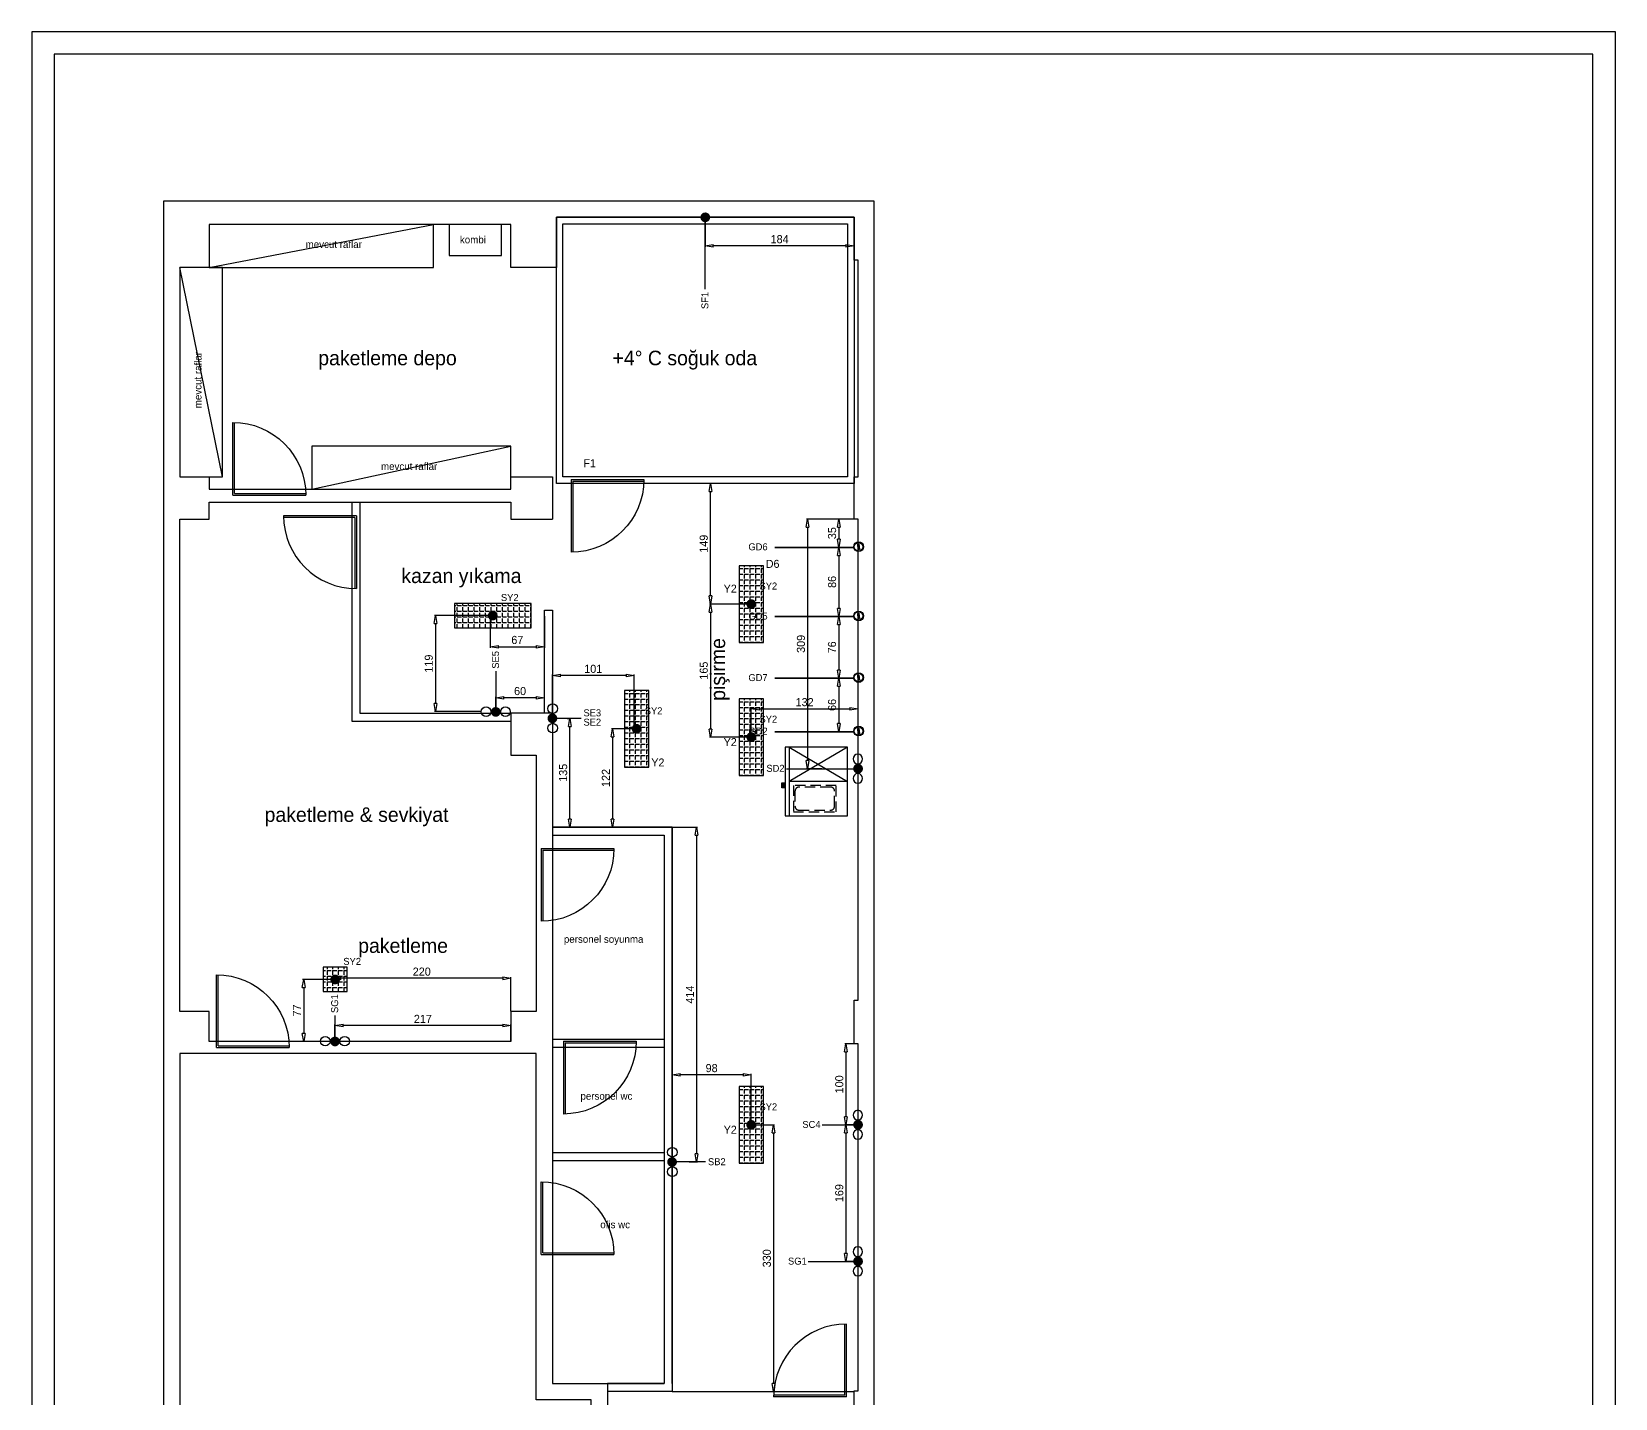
# Model space of a CAD drawing. Header units: millimetres. Extents: x 4954 to 12946, y -2245 to 525.
# Drawn here: x 9570 to 11528, y -1165 to 525 of the extents above; entities that cross this region are included whole.
import ezdxf

# ---------------------------------------------------------------- set-up
doc = ezdxf.new("R2010")
doc.units = ezdxf.units.MM
doc.linetypes.add('DASHDOT', pattern=[25.4, 12.7, -6.35, 0, -6.35])
doc.linetypes.add('HIDDENX2', pattern=[19.05, 12.7, -6.35])
doc.layers.add('ELK', color=1, linetype='Continuous', lineweight=35)
doc.layers.add('GAZ', color=200, linetype='Continuous', lineweight=25)
for name, color, linetype in [('kapı ABD', 55, 'Continuous'), ('Kıtc-002 Çizgi', 7, 'Continuous'), ('MUTFAKEKİPMAN', 1, 'Continuous'), ('S2000-019 Su Tes İşaretler', 5, 'Continuous'), ('S2000-024 Gaz Tes İşaretler', 3, 'Continuous'), ('SIH', 4, 'Continuous'), ('SU', 152, 'Continuous'), ('wall', 4, 'Continuous')]:
    doc.layers.add(name, color=color, linetype=linetype)
doc.styles.get("Standard").update_dxf_attribs({"font": 'stylu.ttf', "height": 10})
doc.styles.add('TAKSİM', font='GOTHIC.TTF', dxfattribs={"height": 20})
doc.dimstyles.new('ISO-25', dxfattribs={"dimtxt": 2.5, "dimasz": 5, "dimexe": 1.25, "dimexo": 0.625, "dimtad": 1, "dimdec": 0, "dimtxsty": 'Standard', "dimblk": 'ARCHTICK', "dimcen": 2.5, "dimclrd": 256, "dimclre": 256, "dimclrt": 256, "dimadec": 0, "dimazin": 0, "dimtfac": 1, "dimtdec": 0, "dimtmove": 0, "dimatfit": 3, "dimldrblk": 'ARCHTICK', "dimfxl": 1, "dimlwd": -1, "dimlwe": -1, "dimarcsym": 0})

# ---------------------------------------------------------------- blocks, each defined once
blk = doc.blocks.new('rtyjjkw5')
at = {"layer": 'kapı ABD', "color": 7}
for p, q in [((-2, 2), (-2, 90)), ((0, 0), (0, 90)), ((-2, 2), (-90, 2)), ((0, 0), (-90, 0))]:
    blk.add_line(p, q, dxfattribs=at)
blk.add_arc((0, 0), 90, 90, 180, dxfattribs=at)
blk = doc.blocks.new('A$C7E7D3E18')
at = {"layer": 'SIH', "linetype": 'Continuous', "const_width": 6}
blk.add_lwpolyline([(3, 6, 1), (9, 6, 1)], format="xyb", close=True, dxfattribs=at)
blk = doc.blocks.new('A$C6E87713E')
at = {"layer": 'S2000-019 Su Tes İşaretler'}
for centre in [(5.9, 6.3), (29.9, 6.3)]:
    blk.add_circle(centre, 5.89, dxfattribs=at)
blk.add_blockref('A$C7E7D3E18', (11.9, 0))
blk = doc.blocks.new('A$C45BD7F52')
at = {"layer": 'S2000-024 Gaz Tes İşaretler'}
h = blk.add_hatch(color=256, dxfattribs=at)
h.paths.add_polyline_path([(8, 4, 1), (0, 4, 1)])
h.paths.add_polyline_path([(7.5, 4, 1), (0.5, 4, 1)], flags=16)
for radius in [4, 3.5]:
    blk.add_circle((4, 4), radius, dxfattribs=at)
blk = doc.blocks.new('A$C73223F6F')
at = {"layer": 'GAZ'}
blk.add_hatch(color=256, dxfattribs=at).paths.add_polyline_path([(2.6, 6.8), (2.6, 5.4), (9.4, 5.2), (9.4, 6.6)])
blk.add_lwpolyline([(2.6, 6.8), (9.4, 6.6), (9.4, 5.2), (2.6, 5.4)], close=True, dxfattribs=at)
at = {"layer": 'GAZ', "xscale": 1.499999999995655, "yscale": 1.499999999995655, "zscale": 1.499999999995655, "rotation": 358.3670394844737}
blk.add_blockref('A$C45BD7F52', (-0.2, 0.2), dxfattribs=at)
blk = doc.blocks.new('_ClosedBlank')
at = {"color": 0, "linetype": 'ByBlock', "lineweight": -2}
for p, q in [((-1, 0.17), (0, 0)), ((-1, 0.17), (-1, -0.17)), ((0, 0), (-1, -0.17))]:
    blk.add_line(p, q, dxfattribs=at)
blk = doc.blocks.new('*D40')
at = {"transparency": 16777216}
for p, q in [((10402.9, 295.1), (10402.9, 259.1)), ((10586.9, 295.1), (10586.9, 259.1)), ((10576.9, 260.4), (10412.9, 260.4))]:
    blk.add_line(p, q, dxfattribs=at)
at = {"layer": 'Defpoints', "color": 0, "transparency": 16777216}
for p in [(10402.9, 295.7), (10586.9, 295.7), (10402.9, 260.4)]:
    blk.add_point(p, dxfattribs=at)
at = {"transparency": 16777216, "xscale": 10, "yscale": 10, "zscale": 10, "rotation": 180}
blk.add_blockref('_ClosedBlank', (10402.9, 260.4), dxfattribs=at)
at = {"transparency": 16777216, "xscale": 10, "yscale": 10, "zscale": 10}
blk.add_blockref('_ClosedBlank', (10586.9, 260.4), dxfattribs=at)
at = {"transparency": 16777216, "insert": (10494.9, 268.6), "char_height": 10, "attachment_point": 5}
blk.add_mtext('184', dxfattribs=at)
blk = doc.blocks.new('*D41')
at = {"transparency": 16777216}
for p, q in [((9945, -722.7), (9945, -702.5)), ((10152.4, -703.7), (9955, -703.7)), ((10162.4, -722.7), (10162.4, -702.5))]:
    blk.add_line(p, q, dxfattribs=at)
at = {"layer": 'Defpoints', "color": 0, "transparency": 16777216}
for p in [(9945, -703.7), (9945, -723.3), (10162.4, -723.3)]:
    blk.add_point(p, dxfattribs=at)
at = {"transparency": 16777216, "xscale": 10, "yscale": 10, "zscale": 10, "rotation": 180}
blk.add_blockref('_ClosedBlank', (9945, -703.7), dxfattribs=at)
at = {"transparency": 16777216, "xscale": 10, "yscale": 10, "zscale": 10}
blk.add_blockref('_ClosedBlank', (10162.4, -703.7), dxfattribs=at)
at = {"transparency": 16777216, "insert": (10053.7, -695.4), "char_height": 10, "attachment_point": 5}
blk.add_mtext('217', dxfattribs=at)
blk = doc.blocks.new('*D42')
at = {"transparency": 16777216}
for p, q in [((9942.2, -646), (9942.2, -643.9)), ((10152.4, -645.2), (9952.2, -645.2)), ((10162.4, -685.7), (10162.4, -643.9))]:
    blk.add_line(p, q, dxfattribs=at)
at = {"layer": 'Defpoints', "color": 0, "transparency": 16777216}
for p in [(9942.2, -645.2), (9942.2, -646.6), (10162.4, -686.3)]:
    blk.add_point(p, dxfattribs=at)
at = {"transparency": 16777216, "xscale": 10, "yscale": 10, "zscale": 10, "rotation": 180}
blk.add_blockref('_ClosedBlank', (9942.2, -645.2), dxfattribs=at)
at = {"transparency": 16777216, "xscale": 10, "yscale": 10, "zscale": 10}
blk.add_blockref('_ClosedBlank', (10162.4, -645.2), dxfattribs=at)
at = {"transparency": 16777216, "insert": (10052.3, -637), "char_height": 10, "attachment_point": 5}
blk.add_mtext('220', dxfattribs=at)
blk = doc.blocks.new('*D43')
at = {"transparency": 16777216}
for p, q in [((9941.5, -646.6), (9905, -646.6)), ((9906.3, -656.6), (9906.3, -713.3)), ((9944.4, -723.3), (9905, -723.3))]:
    blk.add_line(p, q, dxfattribs=at)
at = {"layer": 'Defpoints', "color": 0, "transparency": 16777216}
for p in [(9942.2, -646.6), (9906.3, -723.3), (9945, -723.3)]:
    blk.add_point(p, dxfattribs=at)
at = {"transparency": 16777216, "xscale": 10, "yscale": 10, "zscale": 10}
for p, rotation in [((9906.3, -646.6), 90), ((9906.3, -723.3), 270)]:
    blk.add_blockref('_ClosedBlank', p, dxfattribs=dict(at, rotation=rotation))
at = {"transparency": 16777216, "insert": (9897.9, -685), "char_height": 10, "attachment_point": 5, "rotation": 90}
blk.add_mtext('77', dxfattribs=at)
blk = doc.blocks.new('*D44')
at = {"transparency": 16777216}
for p, q in [((10143.9, -312.2), (10143.9, -297.1)), ((10193.9, -298.4), (10153.9, -298.4)), ((10203.9, -316.7), (10203.9, -297.1))]:
    blk.add_line(p, q, dxfattribs=at)
at = {"layer": 'Defpoints', "color": 0, "transparency": 16777216}
for p in [(10143.9, -298.4), (10143.9, -312.8), (10203.9, -317.3)]:
    blk.add_point(p, dxfattribs=at)
at = {"transparency": 16777216, "xscale": 10, "yscale": 10, "zscale": 10, "rotation": 180}
blk.add_blockref('_ClosedBlank', (10143.9, -298.4), dxfattribs=at)
at = {"transparency": 16777216, "xscale": 10, "yscale": 10, "zscale": 10}
blk.add_blockref('_ClosedBlank', (10203.9, -298.4), dxfattribs=at)
at = {"transparency": 16777216, "insert": (10173.9, -290.1), "char_height": 10, "attachment_point": 5}
blk.add_mtext('60', dxfattribs=at)
blk = doc.blocks.new('*D45')
at = {"transparency": 16777216}
for p, q in [((10137.1, -197.3), (10137.1, -236.5)), ((10203.9, -197.3), (10203.9, -236.5)), ((10147.1, -235.2), (10193.9, -235.2))]:
    blk.add_line(p, q, dxfattribs=at)
at = {"layer": 'Defpoints', "color": 0, "transparency": 16777216}
for p in [(10137.1, -196.7), (10203.9, -196.7), (10203.9, -235.2)]:
    blk.add_point(p, dxfattribs=at)
at = {"transparency": 16777216, "xscale": 10, "yscale": 10, "zscale": 10, "rotation": 180}
blk.add_blockref('_ClosedBlank', (10137.1, -235.2), dxfattribs=at)
at = {"transparency": 16777216, "xscale": 10, "yscale": 10, "zscale": 10}
blk.add_blockref('_ClosedBlank', (10203.9, -235.2), dxfattribs=at)
at = {"transparency": 16777216, "insert": (10170.5, -226.9), "char_height": 10, "attachment_point": 5}
blk.add_mtext('67', dxfattribs=at)
blk = doc.blocks.new('*D46')
at = {"transparency": 16777216}
for p, q in [((10139.4, -196.7), (10067.9, -196.7)), ((10069.2, -206.7), (10069.2, -305.5)), ((10125.3, -315.5), (10067.9, -315.5))]:
    blk.add_line(p, q, dxfattribs=at)
at = {"layer": 'Defpoints', "color": 0, "transparency": 16777216}
for p in [(10140.1, -196.7), (10069.2, -315.5), (10125.9, -315.5)]:
    blk.add_point(p, dxfattribs=at)
at = {"transparency": 16777216, "xscale": 10, "yscale": 10, "zscale": 10}
for p, rotation in [((10069.2, -196.7), 90), ((10069.2, -315.5), 270)]:
    blk.add_blockref('_ClosedBlank', p, dxfattribs=dict(at, rotation=rotation))
at = {"transparency": 16777216, "insert": (10061, -256.1), "char_height": 10, "attachment_point": 5, "rotation": 90}
blk.add_mtext('119', dxfattribs=at)
blk = doc.blocks.new('*D47')
at = {"transparency": 16777216}
for p, q in [((10232.3, -323.8), (10236.7, -323.8)), ((10235.4, -448.3), (10235.4, -333.8)), ((10214.5, -458.3), (10236.7, -458.3))]:
    blk.add_line(p, q, dxfattribs=at)
at = {"layer": 'Defpoints', "color": 0, "transparency": 16777216}
for p in [(10231.6, -323.8), (10235.4, -323.8), (10213.9, -458.3)]:
    blk.add_point(p, dxfattribs=at)
at = {"transparency": 16777216, "xscale": 10, "yscale": 10, "zscale": 10}
for p, rotation in [((10235.4, -323.8), 90), ((10235.4, -458.3), 270)]:
    blk.add_blockref('_ClosedBlank', p, dxfattribs=dict(at, rotation=rotation))
at = {"transparency": 16777216, "insert": (10227.2, -391.1), "char_height": 10, "attachment_point": 5, "rotation": 90}
blk.add_mtext('135', dxfattribs=at)
blk = doc.blocks.new('*D48')
at = {"transparency": 16777216}
for p, q in [((10317.4, -336.7), (10286.8, -336.7)), ((10288.1, -346.7), (10288.1, -448.3)), ((10317.4, -458.3), (10286.8, -458.3))]:
    blk.add_line(p, q, dxfattribs=at)
at = {"layer": 'Defpoints', "color": 0, "transparency": 16777216}
for p in [(10318, -336.7), (10288.1, -458.3), (10318, -458.3)]:
    blk.add_point(p, dxfattribs=at)
at = {"transparency": 16777216, "xscale": 10, "yscale": 10, "zscale": 10}
for p, rotation in [((10288.1, -336.7), 90), ((10288.1, -458.3), 270)]:
    blk.add_blockref('_ClosedBlank', p, dxfattribs=dict(at, rotation=rotation))
at = {"transparency": 16777216, "insert": (10280, -397.5), "char_height": 10, "attachment_point": 5, "rotation": 90}
blk.add_mtext('122', dxfattribs=at)
blk = doc.blocks.new('*D49')
at = {"transparency": 16777216}
for p, q in [((10213.9, -316.7), (10213.9, -269.5)), ((10305, -270.8), (10223.9, -270.8)), ((10315, -336.1), (10315, -269.5))]:
    blk.add_line(p, q, dxfattribs=at)
at = {"layer": 'Defpoints', "color": 0, "transparency": 16777216}
for p in [(10213.9, -270.8), (10213.9, -317.3), (10315, -336.7)]:
    blk.add_point(p, dxfattribs=at)
at = {"transparency": 16777216, "xscale": 10, "yscale": 10, "zscale": 10, "rotation": 180}
blk.add_blockref('_ClosedBlank', (10213.9, -270.8), dxfattribs=at)
at = {"transparency": 16777216, "xscale": 10, "yscale": 10, "zscale": 10}
blk.add_blockref('_ClosedBlank', (10315, -270.8), dxfattribs=at)
at = {"transparency": 16777216, "insert": (10264.4, -262.6), "char_height": 10, "attachment_point": 5}
blk.add_mtext('101', dxfattribs=at)
blk = doc.blocks.new('*D50')
at = {"transparency": 16777216}
for p, q in [((10591.2, -77.3), (10566.8, -77.3)), ((10568, -87.3), (10568, -102.4)), ((10585.9, -112.4), (10566.8, -112.4))]:
    blk.add_line(p, q, dxfattribs=at)
at = {"layer": 'Defpoints', "color": 0, "transparency": 16777216}
for p in [(10591.9, -77.3), (10568, -112.4), (10586.6, -112.4)]:
    blk.add_point(p, dxfattribs=at)
at = {"transparency": 16777216, "xscale": 10, "yscale": 10, "zscale": 10}
for p, rotation in [((10568, -77.3), 90), ((10568, -112.4), 270)]:
    blk.add_blockref('_ClosedBlank', p, dxfattribs=dict(at, rotation=rotation))
at = {"transparency": 16777216, "insert": (10559.8, -94.8), "char_height": 10, "attachment_point": 5, "rotation": 90}
blk.add_mtext('35', dxfattribs=at)
blk = doc.blocks.new('*D51')
at = {"transparency": 16777216}
for p, q in [((10585.9, -112.4), (10566.8, -112.4)), ((10568, -122.4), (10568, -187.9)), ((10585.9, -197.9), (10566.8, -197.9))]:
    blk.add_line(p, q, dxfattribs=at)
at = {"layer": 'Defpoints', "color": 0, "transparency": 16777216}
for p in [(10586.6, -112.4), (10568, -197.9), (10586.6, -197.9)]:
    blk.add_point(p, dxfattribs=at)
at = {"transparency": 16777216, "xscale": 10, "yscale": 10, "zscale": 10}
for p, rotation in [((10568, -112.4), 90), ((10568, -197.9), 270)]:
    blk.add_blockref('_ClosedBlank', p, dxfattribs=dict(at, rotation=rotation))
at = {"transparency": 16777216, "insert": (10559.8, -155.1), "char_height": 10, "attachment_point": 5, "rotation": 90}
blk.add_mtext('86', dxfattribs=at)
blk = doc.blocks.new('*D52')
at = {"transparency": 16777216}
for p, q in [((10585.9, -197.9), (10566.8, -197.9)), ((10568, -207.9), (10568, -264.1)), ((10575.7, -274.1), (10566.8, -274.1))]:
    blk.add_line(p, q, dxfattribs=at)
at = {"layer": 'Defpoints', "color": 0, "transparency": 16777216}
for p in [(10586.6, -197.9), (10568, -274.1), (10576.3, -274.1)]:
    blk.add_point(p, dxfattribs=at)
at = {"transparency": 16777216, "xscale": 10, "yscale": 10, "zscale": 10}
for p, rotation in [((10568, -197.9), 90), ((10568, -274.1), 270)]:
    blk.add_blockref('_ClosedBlank', p, dxfattribs=dict(at, rotation=rotation))
at = {"transparency": 16777216, "insert": (10559.7, -236), "char_height": 10, "attachment_point": 5, "rotation": 90}
blk.add_mtext('76', dxfattribs=at)
blk = doc.blocks.new('*D53')
at = {"transparency": 16777216}
for p, q in [((10575.7, -274.1), (10566.8, -274.1)), ((10568, -284.1), (10568, -330.3)), ((10585.9, -340.3), (10566.8, -340.3))]:
    blk.add_line(p, q, dxfattribs=at)
at = {"layer": 'Defpoints', "color": 0, "transparency": 16777216}
for p in [(10576.3, -274.1), (10568, -340.3), (10586.6, -340.3)]:
    blk.add_point(p, dxfattribs=at)
at = {"transparency": 16777216, "xscale": 10, "yscale": 10, "zscale": 10}
for p, rotation in [((10568, -274.1), 90), ((10568, -340.3), 270)]:
    blk.add_blockref('_ClosedBlank', p, dxfattribs=dict(at, rotation=rotation))
at = {"transparency": 16777216, "insert": (10559.8, -307.2), "char_height": 10, "attachment_point": 5, "rotation": 90}
blk.add_mtext('66', dxfattribs=at)
blk = doc.blocks.new('*D54')
at = {"transparency": 16777216}
for p, q in [((10586.2, -77.3), (10528.2, -77.3)), ((10529.5, -87.3), (10529.5, -376)), ((10546.9, -386), (10528.2, -386))]:
    blk.add_line(p, q, dxfattribs=at)
at = {"layer": 'Defpoints', "color": 0, "transparency": 16777216}
for p in [(10586.9, -77.3), (10529.5, -386), (10547.5, -386)]:
    blk.add_point(p, dxfattribs=at)
at = {"transparency": 16777216, "xscale": 10, "yscale": 10, "zscale": 10}
for p, rotation in [((10529.5, -77.3), 90), ((10529.5, -386), 270)]:
    blk.add_blockref('_ClosedBlank', p, dxfattribs=dict(at, rotation=rotation))
at = {"transparency": 16777216, "insert": (10521.3, -231.7), "char_height": 10, "attachment_point": 5, "rotation": 90}
blk.add_mtext('309', dxfattribs=at)
blk = doc.blocks.new('*D55')
at = {"transparency": 16777216}
for p, q in [((10591.2, -726.3), (10575.6, -726.3)), ((10576.8, -736.3), (10576.8, -816.3)), ((10588.2, -826.3), (10575.6, -826.3))]:
    blk.add_line(p, q, dxfattribs=at)
at = {"layer": 'Defpoints', "color": 0, "transparency": 16777216}
for p in [(10591.9, -726.3), (10576.8, -826.3), (10588.9, -826.3)]:
    blk.add_point(p, dxfattribs=at)
at = {"transparency": 16777216, "xscale": 10, "yscale": 10, "zscale": 10}
for p, rotation in [((10576.8, -726.3), 90), ((10576.8, -826.3), 270)]:
    blk.add_blockref('_ClosedBlank', p, dxfattribs=dict(at, rotation=rotation))
at = {"transparency": 16777216, "insert": (10568.7, -776.3), "char_height": 10, "attachment_point": 5, "rotation": 90}
blk.add_mtext('100', dxfattribs=at)
blk = doc.blocks.new('*D56')
at = {"transparency": 16777216}
for p, q in [((10588.2, -826.3), (10575.6, -826.3)), ((10576.8, -836.3), (10576.8, -985.3)), ((10588.2, -995.3), (10575.6, -995.3))]:
    blk.add_line(p, q, dxfattribs=at)
at = {"layer": 'Defpoints', "color": 0, "transparency": 16777216}
for p in [(10588.9, -826.3), (10576.8, -995.3), (10588.9, -995.3)]:
    blk.add_point(p, dxfattribs=at)
at = {"transparency": 16777216, "xscale": 10, "yscale": 10, "zscale": 10}
for p, rotation in [((10576.8, -826.3), 90), ((10576.8, -995.3), 270)]:
    blk.add_blockref('_ClosedBlank', p, dxfattribs=dict(at, rotation=rotation))
at = {"transparency": 16777216, "insert": (10568.7, -910.8), "char_height": 10, "attachment_point": 5, "rotation": 90}
blk.add_mtext('169', dxfattribs=at)
blk = doc.blocks.new('*D57')
at = {"transparency": 16777216}
for p, q in [((10362.5, -458.3), (10393.4, -458.3)), ((10392.1, -468.3), (10392.1, -862.3)), ((10383.2, -872.3), (10393.4, -872.3))]:
    blk.add_line(p, q, dxfattribs=at)
at = {"layer": 'Defpoints', "color": 0, "transparency": 16777216}
for p in [(10361.9, -458.3), (10382.6, -872.3), (10392.1, -872.3)]:
    blk.add_point(p, dxfattribs=at)
at = {"transparency": 16777216, "xscale": 10, "yscale": 10, "zscale": 10}
for p, rotation in [((10392.1, -458.3), 90), ((10392.1, -872.3), 270)]:
    blk.add_blockref('_ClosedBlank', p, dxfattribs=dict(at, rotation=rotation))
at = {"transparency": 16777216, "insert": (10383.9, -665.3), "char_height": 10, "attachment_point": 5, "rotation": 90}
blk.add_mtext('414', dxfattribs=at)
blk = doc.blocks.new('*D58')
at = {"transparency": 16777216}
for p, q in [((10361.9, -825.8), (10361.9, -763.2)), ((10459.8, -825.8), (10459.8, -763.2)), ((10449.8, -764.4), (10371.9, -764.4))]:
    blk.add_line(p, q, dxfattribs=at)
at = {"layer": 'Defpoints', "color": 0, "transparency": 16777216}
for p in [(10361.9, -764.4), (10361.9, -826.4), (10459.8, -826.4)]:
    blk.add_point(p, dxfattribs=at)
at = {"transparency": 16777216, "xscale": 10, "yscale": 10, "zscale": 10, "rotation": 180}
blk.add_blockref('_ClosedBlank', (10361.9, -764.4), dxfattribs=at)
at = {"transparency": 16777216, "xscale": 10, "yscale": 10, "zscale": 10}
blk.add_blockref('_ClosedBlank', (10459.8, -764.4), dxfattribs=at)
at = {"transparency": 16777216, "insert": (10410.8, -756.3), "char_height": 10, "attachment_point": 5}
blk.add_mtext('98', dxfattribs=at)
blk = doc.blocks.new('*D59')
at = {"transparency": 16777216}
for p, q in [((10460.4, -826.4), (10488.6, -826.4)), ((10487.3, -836.4), (10487.3, -1146.3)), ((10475, -1156.3), (10488.6, -1156.3))]:
    blk.add_line(p, q, dxfattribs=at)
at = {"layer": 'Defpoints', "color": 0, "transparency": 16777216}
for p in [(10459.8, -826.4), (10474.4, -1156.3), (10487.3, -1156.3)]:
    blk.add_point(p, dxfattribs=at)
at = {"transparency": 16777216, "xscale": 10, "yscale": 10, "zscale": 10}
for p, rotation in [((10487.3, -826.4), 90), ((10487.3, -1156.3), 270)]:
    blk.add_blockref('_ClosedBlank', p, dxfattribs=dict(at, rotation=rotation))
at = {"transparency": 16777216, "insert": (10479.1, -991.4), "char_height": 10, "attachment_point": 5, "rotation": 90}
blk.add_mtext('330', dxfattribs=at)
blk = doc.blocks.new('*D60')
at = {"transparency": 16777216}
for p, q in [((10456.2, -33.3), (10408, -33.3)), ((10409.3, -172.5), (10409.3, -43.3)), ((10456.2, -182.5), (10408, -182.5))]:
    blk.add_line(p, q, dxfattribs=at)
at = {"layer": 'Defpoints', "color": 0, "transparency": 16777216}
for p in [(10409.3, -33.3), (10456.8, -33.3), (10456.8, -182.5)]:
    blk.add_point(p, dxfattribs=at)
at = {"transparency": 16777216, "xscale": 10, "yscale": 10, "zscale": 10}
for p, rotation in [((10409.3, -33.3), 90), ((10409.3, -182.5), 270)]:
    blk.add_blockref('_ClosedBlank', p, dxfattribs=dict(at, rotation=rotation))
at = {"transparency": 16777216, "insert": (10401.1, -107.9), "char_height": 10, "attachment_point": 5, "rotation": 90}
blk.add_mtext('149', dxfattribs=at)
blk = doc.blocks.new('*D61')
at = {"transparency": 16777216}
for p, q in [((10456.2, -182.5), (10408, -182.5)), ((10409.3, -192.5), (10409.3, -337)), ((10459.2, -347), (10408, -347))]:
    blk.add_line(p, q, dxfattribs=at)
at = {"layer": 'Defpoints', "color": 0, "transparency": 16777216}
for p in [(10456.8, -182.5), (10409.3, -347), (10459.8, -347)]:
    blk.add_point(p, dxfattribs=at)
at = {"transparency": 16777216, "xscale": 10, "yscale": 10, "zscale": 10}
for p, rotation in [((10409.3, -182.5), 90), ((10409.3, -347), 270)]:
    blk.add_blockref('_ClosedBlank', p, dxfattribs=dict(at, rotation=rotation))
at = {"transparency": 16777216, "insert": (10401.1, -264.8), "char_height": 10, "attachment_point": 5, "rotation": 90}
blk.add_mtext('165', dxfattribs=at)
blk = doc.blocks.new('*D62')
at = {"transparency": 16777216}
for p, q in [((10459.8, -346.4), (10459.8, -310.7)), ((10469.8, -312), (10581.9, -312)), ((10591.9, -346.4), (10591.9, -310.7))]:
    blk.add_line(p, q, dxfattribs=at)
at = {"layer": 'Defpoints', "color": 0, "transparency": 16777216}
for p in [(10591.9, -312), (10459.8, -347), (10591.9, -347)]:
    blk.add_point(p, dxfattribs=at)
at = {"transparency": 16777216, "xscale": 10, "yscale": 10, "zscale": 10, "rotation": 180}
blk.add_blockref('_ClosedBlank', (10459.8, -312), dxfattribs=at)
at = {"transparency": 16777216, "xscale": 10, "yscale": 10, "zscale": 10}
blk.add_blockref('_ClosedBlank', (10591.9, -312), dxfattribs=at)
at = {"transparency": 16777216, "insert": (10525.8, -303.8), "char_height": 10, "attachment_point": 5}
blk.add_mtext('132', dxfattribs=at)
blk = doc.blocks.new('A$C66B662FC')
at = {"layer": 'MUTFAKEKİPMAN'}
h = blk.add_hatch(dxfattribs=at)
h.set_pattern_fill('LINE', color=256, scale=0.5, style=0)
h.set_pattern_definition([(360, (-3768.8105, 1300.4031), (5e-16, 1.5875), [])])
h.paths.add_polyline_path([(4.3, 34.6), (4.3, 40.8), (0, 40.8), (0, 34.6)])
for p, q in [((9.3, 84.7), (9.3, 0)), ((9.3, 84.7), (81.4, 42.4)), ((81.4, 84.7), (9.3, 42.5)), ((81.4, 42.5), (9.3, 42.5))]:
    blk.add_line(p, q, dxfattribs=at)
for points in [[(4.3, 84.7), (4.3, 0), (81.4, 0), (81.4, 84.7)], [(0, 34.6), (0, 40.8), (4.3, 40.8), (4.3, 34.6)]]:
    blk.add_lwpolyline(points, close=True, dxfattribs=at)
at = {"layer": 'MUTFAKEKİPMAN', "linetype": 'HIDDENX2'}
blk.add_lwpolyline([(67.3, 37.5), (14.3, 37.5), (14.3, 5), (67.3, 5)], close=True, dxfattribs=at)
blk.add_lwpolyline([(60.3, 35.5), (21.3, 35.5, 0.414214), (16.3, 30.5), (16.3, 12, 0.414214), (21.3, 7), (60.3, 7, 0.414214), (65.3, 12), (65.3, 30.5, 0.414214)], format="xyb", close=True, dxfattribs=at)

msp = doc.modelspace()

# ---------------------------------------------------------------- hatches: boundary and pattern name
at = {"layer": 'MUTFAKEKİPMAN'}
h = msp.add_hatch(dxfattribs=at)
h.set_pattern_fill('ANGLE', color=256, angle=180)
h.set_pattern_definition([(360, (8146.1406, 5337.6046), (-2e-14, -6.985), [5.08, -1.905]), (270, (8146.1406, 5337.6046), (-6.985, 2e-14), [5.08, -1.905])])
h.paths.add_polyline_path([(10474.8, -135), (10444.8, -135), (10444.8, -230), (10474.8, -230)])
h = msp.add_hatch(dxfattribs=at)
h.set_pattern_fill('ANGLE', color=256, angle=270)
h.set_pattern_definition([(90, (4619.9734, -2510.3604), (6.985, -2e-14), [5.08, -1.905]), (360, (4619.9734, -2510.3604), (-2e-14, -6.985), [5.08, -1.905])])
h.paths.add_polyline_path([(10092.6, -181.7), (10092.6, -211.7), (10187.6, -211.7), (10187.6, -181.7)])
h = msp.add_hatch(dxfattribs=at)
h.set_pattern_fill('ANGLE', color=256, angle=180)
h.set_pattern_definition([(360, (8004.307, 5183.3434), (-2e-14, -6.985), [5.08, -1.905]), (270, (8004.307, 5183.3434), (-6.985, 2e-14), [5.08, -1.905])])
h.paths.add_polyline_path([(10333, -289.2), (10303, -289.2), (10303, -384.2), (10333, -384.2)])
h = msp.add_hatch(dxfattribs=at)
h.set_pattern_fill('ANGLE', color=256, angle=180)
h.set_pattern_definition([(360, (8146.1406, 5173.0374), (-2e-14, -6.985), [5.08, -1.905]), (270, (8146.1406, 5173.0374), (-6.985, 2e-14), [5.08, -1.905])])
h.paths.add_polyline_path([(10474.8, -299.5), (10444.8, -299.5), (10444.8, -394.5), (10474.8, -394.5)])
h = msp.add_hatch(dxfattribs=at)
h.set_pattern_fill('ANGLE', color=256, angle=630)
h.set_pattern_definition([(270, (4396.0185, 1522.712), (6.985, 1e-14), [5.08, -1.905]), (360, (4396.0185, 1522.712), (-1e-14, 6.985), [5.08, -1.905])])
h.paths.add_polyline_path([(9960.2, -631.6), (9960.2, -661.6), (9930.2, -661.6), (9930.2, -631.6)])
h = msp.add_hatch(dxfattribs=at)
h.set_pattern_fill('ANGLE', color=256, angle=180)
h.set_pattern_definition([(360, (8146.1406, 4693.6805), (-2e-14, -6.985), [5.08, -1.905]), (270, (8146.1406, 4693.6805), (-6.985, 2e-14), [5.08, -1.905])])
h.paths.add_polyline_path([(10474.8, -778.9), (10444.8, -778.9), (10444.8, -873.9), (10474.8, -873.9)])

# ---------------------------------------------------------------- linework, layer by layer
for points in [[(11528.5, -2244.8), (11528.5, 525.2), (9569.9, 525.2), (9569.9, -2244.8)], [(11500.5, -2188.8), (11500.5, 497.3), (9597.8, 497.3), (9597.8, -2188.8)]]:
    msp.add_lwpolyline(points, close=True)
at = {"layer": 'ELK', "color": 3}
for p, q in [((10586.6, -112.4), (10489.1, -112.4)), ((10586.6, -197.9), (10489.1, -197.9)), ((10586.6, -274.1), (10489.1, -274.1)), ((10586.6, -340.3), (10489.1, -340.3))]:
    msp.add_line(p, q, dxfattribs=at)
at = {"layer": 'Kıtc-002 Çizgi'}
for p, q in [((9789.4, 233.7), (10066.7, 286.7)), ((9806, -25.3), (9753, 233.7)), ((9916.3, -40.3), (10162.4, 12.7)), ((9965.9, -56.3), (9965.9, -327.3)), ((9975.9, -56.3), (9975.9, -317.3)), ((9965.9, -327.3), (10162.4, -327.3)), ((9975.9, -317.3), (10162.4, -317.3)), ((10213.9, -720.4), (10351.9, -720.4)), ((10213.9, -730.4), (10351.9, -730.4)), ((10213.9, -860.4), (10351.9, -860.4)), ((10213.9, -870.4), (10351.9, -870.4)), ((10361.9, -1156.3), (10586.9, -1156.3))]:
    msp.add_line(p, q, dxfattribs=at)
for points in [[(10611.9, -1722.3), (10611.9, 315.7), (9733, 315.7), (9733, -1722.3)], [(10218.9, 295.7), (10586.9, 295.7), (10586.9, -33.3), (10218.9, -33.3)], [(9789.4, 233.7), (10066.7, 233.7), (10066.7, 286.7), (9789.4, 286.7)], [(10151, 286.7), (10086.2, 286.7), (10086.2, 248.5), (10151, 248.5)], [(10226.9, 287.7), (10578.9, 287.7), (10578.9, -25.3), (10226.9, -25.3)], [(9806, -25.3), (9806, 233.7), (9753, 233.7), (9753, -25.3)], [(9916.3, -40.3), (10162.4, -40.3), (10162.4, 12.7), (9916.3, 12.7)], [(10213.9, -317.3), (10203.9, -317.3), (10203.9, -190), (10213.9, -190)], [(10193.9, -1166.3), (10193.9, -738.3), (9753, -738.3), (9753, -1702.3), (10261.9, -1702.3), (10261.9, -1166.3)]]:
    msp.add_lwpolyline(points, close=True, dxfattribs=at)
for points in [[(10281.9, -1146.3), (10281.9, -1662.3), (10286.9, -1662.3), (10286.9, -1702.3), (10586.9, -1702.3), (10586.9, -1662.3), (10591.9, -1662.3), (10591.9, -1209.3), (10586.9, -1209.3), (10586.9, -1155.3), (10591.9, -1155.3), (10591.9, -726.3), (10586.9, -726.3), (10586.9, -672.3), (10591.9, -672.3), (10591.9, -77.3), (10586.9, -77.3), (10586.9, -25.3), (10591.9, -25.3), (10591.9, 242.7), (10586.9, 242.7), (10586.9, 295.7), (10218.9, 295.7), (10218.9, 233.7)], [(10218.9, 233.7), (10162.4, 233.7), (10162.4, 286.7), (9789.4, 286.7), (9789.4, 233.7), (9753, 233.7), (9753, -25.3), (9789.4, -25.3), (9789.4, -40.3), (10162.4, -40.3), (10162.4, -25.3), (10213.9, -25.3), (10213.9, -77.3)], [(10213.9, -317.3), (10162.4, -317.3), (10162.4, -369.3), (10193.9, -369.3), (10193.9, -686.3), (10162.4, -686.3), (10162.4, -723.3), (9789.4, -723.3), (9789.4, -686.3), (9753, -686.3), (9753, -77.3), (9789.4, -77.3), (9789.4, -56.3), (10162.4, -56.3), (10162.4, -77.3), (10213.9, -77.3)], [(10213.9, -317.3), (10213.9, -1146.3), (10351.9, -1146.3)], [(10361.9, -1146.3), (10361.9, -458.3), (10213.9, -458.3)], [(10213.9, -458.3), (10361.9, -458.3), (10361.9, -1156.3), (10281.9, -1156.3)], [(10213.9, -468.3), (10351.9, -468.3), (10351.9, -1146.3), (10281.9, -1146.3)]]:
    msp.add_lwpolyline(points, dxfattribs=at)
at = {"layer": 'MUTFAKEKİPMAN'}
for points in [[(10444.8, -230), (10474.8, -230), (10474.8, -135), (10444.8, -135)], [(10187.6, -211.7), (10187.6, -181.7), (10092.6, -181.7), (10092.6, -211.7)], [(10303, -384.2), (10333, -384.2), (10333, -289.2), (10303, -289.2)], [(10444.8, -394.5), (10474.8, -394.5), (10474.8, -299.5), (10444.8, -299.5)], [(9930.2, -661.6), (9960.2, -661.6), (9960.2, -631.6), (9930.2, -631.6)], [(10444.8, -873.9), (10474.8, -873.9), (10474.8, -778.9), (10444.8, -778.9)]]:
    msp.add_lwpolyline(points, close=True, dxfattribs=at)
at = {"layer": 'SU'}
for p, q in [((10402.9, 207), (10402.9, 295.7)), ((10143.9, -265.3), (10143.9, -315.8)), ((10249.4, -323.8), (10213.9, -323.8)), ((10503.2, -386), (10591.9, -386)), ((9945, -691.1), (9945, -723.3)), ((10547.6, -826.3), (10591.9, -826.3)), ((10403.3, -872.3), (10361.9, -872.3)), ((10530, -995.3), (10591.9, -995.3))]:
    msp.add_line(p, q, dxfattribs=at)

# ---------------------------------------------------------------- block references
at = {"extrusion": (0, 0, -1), "zscale": -1, "rotation": 180}
for p in [(-10396.9, 301.7), (-10134.1, -190.7), (-10453.8, -176.5), (-10312, -330.7), (-10453.8, -341), (-9939.2, -640.6), (-10453.8, -820.4)]:
    msp.add_blockref('A$C7E7D3E18', p, dxfattribs=at)
at = {"xscale": -1}
for p in [(9818.8, -47.8), (9798.4, -730.9), (10199.9, -986.8)]:
    msp.add_blockref('rtyjjkw5', p, dxfattribs=at)
at = {"xscale": -1, "rotation": 270}
for p in [(10237, -28.4), (10200, -484.7), (10227.5, -723)]:
    msp.add_blockref('rtyjjkw5', p, dxfattribs=at)
at = {"rotation": 90.00000000000001}
msp.add_blockref('rtyjjkw5', (9971.4, -73.4), dxfattribs=at)
msp.add_blockref('rtyjjkw5', (10577.5, -1162.7))
at = {"layer": 'GAZ', "color": 3, "rotation": 278.4543032596013}
for p in [(10585.7, -106.6), (10585.7, -192.2), (10585.7, -268.3), (10585.7, -334.5)]:
    msp.add_blockref('A$C73223F6F', p, dxfattribs=at)
at = {"layer": 'Kıtc-002 Çizgi'}
msp.add_blockref('A$C66B662FC', (10497.6, -444.3), dxfattribs=at)
at = {"layer": 'wall', "color": 0, "linetype": 'DASHDOT'}
for p in [(10125.9, -321.8), (9927.1, -729.3)]:
    msp.add_blockref('A$C6E87713E', p, dxfattribs=at)
at = {"layer": 'wall', "color": 0, "linetype": 'DASHDOT', "rotation": 270}
for p in [(10207.9, -305.9), (10355.9, -854.4)]:
    msp.add_blockref('A$C6E87713E', p, dxfattribs=at)
at = {"layer": 'wall', "color": 0, "linetype": 'DASHDOT', "xscale": -1, "rotation": 90}
for p in [(10597.9, -368.1), (10597.9, -808.4), (10597.9, -977.3)]:
    msp.add_blockref('A$C6E87713E', p, dxfattribs=at)

# ---------------------------------------------------------------- texts
at = {"style": 'TAKSİM'}
for s, height, p in [('mevcut raflar', 9, (9908.7, 257.8)), ('kombi', 9, (10099.5, 263.6)), ('paketleme depo', 18, (9924.3, 112.8)), ('+4%%D C soğuk oda', 18, (10288.2, 112.8)), ('mevcut raflar', 9, (10001.9, -16.7)), ('F1', 9.9, (10252.3, -13.3, 0)), ('D6', 9.9, (10477.8, -137.7, 0)), ('kazan yıkama', 18, (10027.1, -156.5)), ('Y2', 9.9, (10425.7, -168.4, 0)), ('Y2', 9.9, (10425.7, -358.1, 0)), ('Y2', 9.9, (10336.2, -383.3, 0)), ('paketleme & sevkiyat', 18, (9857.9, -451.8)), ('paketleme', 18, (9973.7, -613.8)), ('personel soyunma', 9, (10228.1, -601.3)), ('personel wc', 9, (10248.6, -795.3)), ('Y2', 9.9, (10425.7, -837.4, 0)), ('ofis wc', 9, (10273.1, -954.2))]:
    msp.add_text(s, height=height, dxfattribs=at).set_placement(p)
for s, height, p in [('mevcut raflar', 9, (9779.9, 59.7)), ('pişirme', 18, (10427.5, -302.1))]:
    msp.add_text(s, height=height, rotation=90, dxfattribs=at).set_placement(p)
at = {"layer": 'ELK', "color": 3, "style": 'TAKSİM'}
for s, p in [('GD6', (10456.3, -116)), ('GD5', (10456.3, -201.6)), ('GD7', (10456.3, -277.7)), ('GD2', (10456.3, -343.9))]:
    msp.add_text(s, height=8.64, dxfattribs=at).set_placement(p)
at = {"layer": 'SU', "style": 'TAKSİM'}
for s, p in [('SF1', (10406.8, 182.3)), ('SE5', (10147.8, -262.4)), ('SG1', (9948.9, -688.1))]:
    msp.add_text(s, height=8.64, rotation=90, dxfattribs=at).set_placement(p)
for s, p in [('SY2', (10470, -164.5)), ('SY2', (10150.2, -178.7)), ('SE3', (10252.3, -321.3)), ('SY2', (10328.1, -318.8)), ('SE2', (10252.3, -332.8)), ('SY2', (10470, -329.1)), ('SD2', (10478.5, -389.9)), ('SY2', (9955.3, -628.6)), ('SY2', (10470, -808.4)), ('SC4', (10523, -830.2)), ('SB2', (10406.3, -876.3)), ('SG1', (10505.3, -999.2))]:
    msp.add_text(s, height=8.64, dxfattribs=at).set_placement(p)

# ---------------------------------------------------------------- dimensions: what is measured, and where the dimension line sits
for base, p1, p2, picture, middle in [((10402.9, 260.4), (10586.9, 295.7), (10402.9, 295.7), '*D40', (10494.9, 268.6)), ((10203.9, -235.2), (10137.1, -196.7), (10203.9, -196.7), '*D45', (10170.5, -226.9)), ((10213.9, -270.8), (10315, -336.7), (10213.9, -317.3), '*D49', (10264.4, -262.6)), ((10143.9, -298.4), (10203.9, -317.3), (10143.9, -312.8), '*D44', (10173.9, -290.1)), ((10591.9, -312), (10459.8, -347), (10591.9, -347), '*D62', (10525.8, -303.8)), ((9942.2, -645.2), (10162.4, -686.3), (9942.2, -646.6), '*D42', (10052.3, -637)), ((9945, -703.7), (10162.4, -723.3), (9945, -723.3), '*D41', (10053.7, -695.4)), ((10361.9, -764.4), (10459.8, -826.4), (10361.9, -826.4), '*D58', (10410.8, -756.3))]:
    dim = msp.add_linear_dim(base=base, p1=p1, p2=p2, dimstyle='ISO-25', override={"dimtxt": 10, "dimasz": 10, "dimgap": 3, "dimblk": 'ClosedBlank', "dimcen": 5, "dimldrblk": 'ClosedBlank', "dimfxl": 0, "dimtfillclr": 256})
    dim.commit()
    dim.dimension.update_dxf_attribs({"geometry": picture, "text_midpoint": middle})
for base, p1, p2, override, picture, middle in [((10409.3, -33.3), (10456.8, -182.5), (10456.8, -33.3), {"dimtxt": 10, "dimasz": 10, "dimgap": 3, "dimblk": 'ClosedBlank', "dimcen": 5, "dimldrblk": 'ClosedBlank', "dimfxl": 0, "dimtfillclr": 256}, '*D60', (10401.1, -107.9)), ((10529.5, -386), (10586.9, -77.3), (10547.5, -386), {"dimtxt": 10, "dimasz": 10, "dimgap": 3, "dimblk": 'ClosedBlank', "dimcen": 5, "dimldrblk": 'ClosedBlank', "dimfxl": 0, "dimtfillclr": 256}, '*D54', (10521.3, -231.7)), ((10568, -112.4), (10591.9, -77.3), (10586.6, -112.4), {"dimtxt": 10, "dimasz": 10, "dimgap": 3, "dimblk": 'ClosedBlank', "dimcen": 5, "dimldrblk": 'ClosedBlank', "dimfxl": 0, "dimtfillclr": 256}, '*D50', (10559.8, -94.8)), ((10568.015, -197.9383), (10586.5562, -112.3519), (10586.5562, -197.9383), {"dimtxt": 10, "dimasz": 10, "dimgap": 3, "dimblk": 'ClosedBlank', "dimcen": 5, "dimtmove": 1, "dimldrblk": 'ClosedBlank', "dimfxl": 0, "dimtfillclr": 256}, '*D51', (10559.8284, -155.1451)), ((10409.281, -347.0484), (10456.823, -182.4811), (10459.823, -347.0484), {"dimtxt": 10, "dimasz": 10, "dimgap": 3, "dimblk": 'ClosedBlank', "dimcen": 5, "dimtmove": 1, "dimldrblk": 'ClosedBlank', "dimfxl": 0, "dimtfillclr": 256}, '*D61', (10401.065, -264.7648)), ((10069.2, -315.5), (10140.1, -196.7), (10125.9, -315.5), {"dimtxt": 10, "dimasz": 10, "dimgap": 3, "dimblk": 'ClosedBlank', "dimcen": 5, "dimldrblk": 'ClosedBlank', "dimfxl": 0, "dimtfillclr": 256}, '*D46', (10061, -256.1)), ((10568, -274.1), (10586.6, -197.9), (10576.3, -274.1), {"dimtxt": 10, "dimasz": 10, "dimgap": 3, "dimblk": 'ClosedBlank', "dimcen": 5, "dimtmove": 1, "dimldrblk": 'ClosedBlank', "dimfxl": 0, "dimtfillclr": 256}, '*D52', (10559.7, -236)), ((10568, -340.3), (10576.3, -274.1), (10586.6, -340.3), {"dimtxt": 10, "dimasz": 10, "dimgap": 3, "dimblk": 'ClosedBlank', "dimcen": 5, "dimtmove": 1, "dimldrblk": 'ClosedBlank', "dimfxl": 0, "dimtfillclr": 256}, '*D53', (10559.8, -307.2)), ((10235.4493, -323.8195), (10213.8621, -458.324), (10231.6371, -323.8195), {"dimtxt": 10, "dimasz": 10, "dimgap": 3, "dimblk": 'ClosedBlank', "dimcen": 5, "dimldrblk": 'ClosedBlank', "dimfxl": 0, "dimtfillclr": 256}, '*D47', (10227.2334, -391.0718)), ((10288.1, -458.3), (10318, -336.7), (10318, -458.3), {"dimtxt": 10, "dimasz": 10, "dimgap": 3, "dimblk": 'ClosedBlank', "dimcen": 5, "dimldrblk": 'ClosedBlank', "dimfxl": 0, "dimtfillclr": 256}, '*D48', (10280, -397.5)), ((10392.1, -872.3), (10361.9, -458.3), (10382.6, -872.3), {"dimtxt": 10, "dimasz": 10, "dimgap": 3, "dimblk": 'ClosedBlank', "dimcen": 5, "dimldrblk": 'ClosedBlank', "dimfxl": 0, "dimtfillclr": 256}, '*D57', (10383.9, -665.3)), ((9906.3, -723.3), (9942.2, -646.6), (9945, -723.3), {"dimtxt": 10, "dimasz": 10, "dimgap": 3, "dimblk": 'ClosedBlank', "dimcen": 5, "dimldrblk": 'ClosedBlank', "dimfxl": 0, "dimtfillclr": 256}, '*D43', (9897.9, -685)), ((10576.8, -826.3), (10591.9, -726.3), (10588.9, -826.3), {"dimtxt": 10, "dimasz": 10, "dimgap": 3, "dimblk": 'ClosedBlank', "dimcen": 5, "dimldrblk": 'ClosedBlank', "dimfxl": 0, "dimtfillclr": 256}, '*D55', (10568.7, -776.3)), ((10487.3, -1156.3), (10459.8, -826.4), (10474.4, -1156.3), {"dimtxt": 10, "dimasz": 10, "dimgap": 3, "dimblk": 'ClosedBlank', "dimcen": 5, "dimldrblk": 'ClosedBlank', "dimfxl": 0, "dimtfillclr": 256}, '*D59', (10479.1, -991.4)), ((10576.8, -995.3), (10588.9, -826.3), (10588.9, -995.3), {"dimtxt": 10, "dimasz": 10, "dimgap": 3, "dimblk": 'ClosedBlank', "dimcen": 5, "dimtmove": 1, "dimldrblk": 'ClosedBlank', "dimfxl": 0, "dimtfillclr": 256}, '*D56', (10568.7, -910.8))]:
    dim = msp.add_linear_dim(base=base, p1=p1, p2=p2, angle=90, dimstyle='ISO-25', override=override)
    dim.commit()
    dim.dimension.update_dxf_attribs({"geometry": picture, "text_midpoint": middle})

doc.saveas('drawing.dxf')
